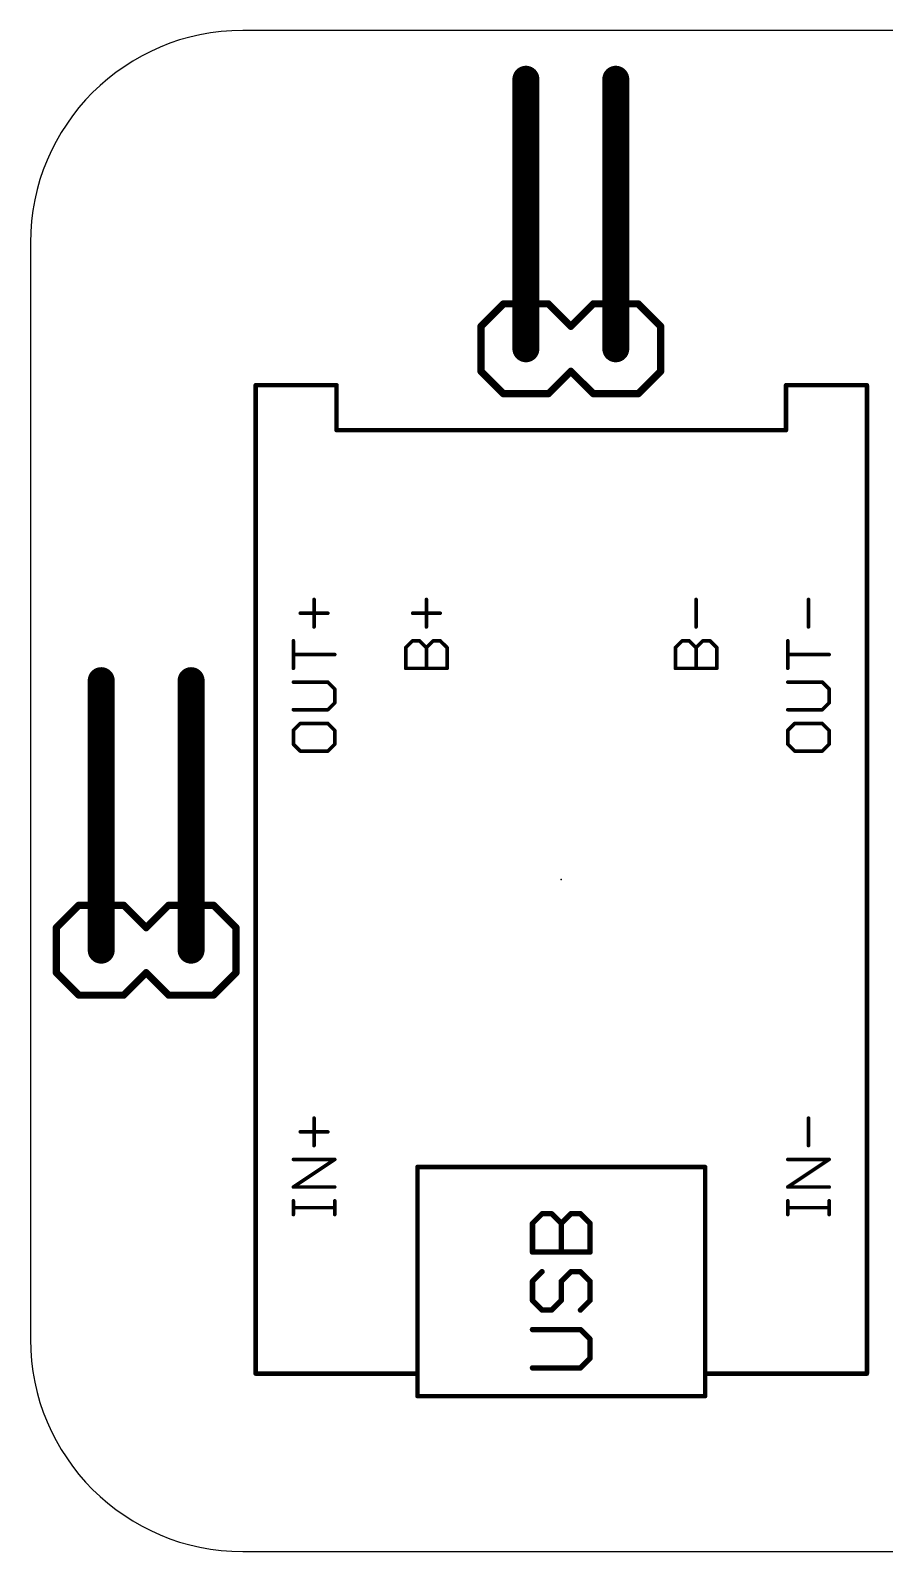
# Model space of a CAD drawing. Extents: x 0 to 83, y 0 to 43.
# Drawn here: x 0 to 24.13, y 0 to 43 of the extents above; entities that cross this region are included whole.
import ezdxf

# ---------------------------------------------------------------- set-up
doc = ezdxf.new("R2010")
doc.units = 0
for name, color, linetype in [('20', 7, 'CONTINUOUS'), ('21', 253, 'CONTINUOUS'), ('23', 7, 'CONTINUOUS'), ('51', 253, 'CONTINUOUS')]:
    doc.layers.add(name, color=color, linetype=linetype)

# ---------------------------------------------------------------- blocks, each defined once
blk = doc.blocks.new('RECT')
blk.add_solid([(-0.5, -0.5), (0.5, -0.5), (-0.5, 0.5), (0.5, 0.5)])

msp = doc.modelspace()

# ---------------------------------------------------------------- linework, layer by layer
at = {"layer": '20'}
for p, q in [((77, 43), (6, 43)), ((0, 37), (0, 6)), ((6, 0), (77, 0))]:
    msp.add_line(p, q, dxfattribs=at)
for centre, start, end in [((6, 37), 90, 180), ((6, 6), 180, 270)]:
    msp.add_arc(centre, 6, start, end, dxfattribs=at)
at = {"layer": '21'}
for points, const_width in [([(14, 34), (14, 41.62)], 0.762), ([(16.54, 34), (16.54, 41.62)], 0.762), ([(13.365, 35.27), (12.73, 34.635)], 0.2032), ([(13.365, 35.27), (14.635, 35.27)], 0.2032), ([(14.635, 35.27), (15.27, 34.635)], 0.2032), ([(15.27, 34.635), (15.905, 35.27)], 0.2032), ([(15.905, 35.27), (17.175, 35.27)], 0.2032), ([(17.175, 35.27), (17.81, 34.635)], 0.2032), ([(12.73, 34.635), (12.73, 33.365)], 0.2032), ([(17.81, 34.635), (17.81, 33.365)], 0.2032), ([(12.73, 33.365), (13.365, 32.73)], 0.2032), ([(15.27, 33.365), (14.635, 32.73)], 0.2032), ([(15.905, 32.73), (15.27, 33.365)], 0.2032), ([(17.81, 33.365), (17.175, 32.73)], 0.2032), ([(6.364, 5.03), (6.364, 32.97)], 0.127), ([(6.364, 32.97), (8.65, 32.97)], 0.127), ([(8.65, 32.97), (8.65, 31.7)], 0.127), ([(14.635, 32.73), (13.365, 32.73)], 0.2032), ([(17.175, 32.73), (15.905, 32.73)], 0.2032), ([(21.35, 31.7), (21.35, 32.97)], 0.127), ([(21.35, 32.97), (23.636, 32.97)], 0.127), ([(23.636, 32.97), (23.636, 5.03)], 0.127), ([(8.65, 31.7), (21.35, 31.7)], 0.127), ([(8.0145, 26.1364), (8.0145, 26.916)], 0.1016), ([(11.1895, 26.1364), (11.1895, 26.916)], 0.1016), ([(18.8095, 26.1364), (18.8095, 26.916)], 0.1016), ([(21.9845, 26.1364), (21.9845, 26.916)], 0.1016), ([(7.6247, 26.5262), (8.4043, 26.5262)], 0.1016), ([(10.7997, 26.5262), (11.5793, 26.5262)], 0.1016), ([(7.4298, 24.967), (7.4298, 25.7466)], 0.1016), ([(8.5992, 25.3568), (7.4298, 25.3568)], 0.1016), ([(10.6048, 25.5517), (10.7997, 25.7466)], 0.1016), ([(10.6048, 24.967), (10.6048, 25.5517)], 0.1016), ([(10.7997, 25.7466), (10.9946, 25.7466)], 0.1016), ([(10.9946, 25.7466), (11.1895, 25.5517)], 0.1016), ([(11.1895, 25.5517), (11.3844, 25.7466)], 0.1016), ([(11.1895, 24.967), (11.1895, 25.5517)], 0.1016), ([(11.3844, 25.7466), (11.5793, 25.7466)], 0.1016), ([(11.5793, 25.7466), (11.7742, 25.5517)], 0.1016), ([(11.7742, 25.5517), (11.7742, 24.967)], 0.1016), ([(18.2248, 25.5517), (18.4197, 25.7466)], 0.1016), ([(18.2248, 24.967), (18.2248, 25.5517)], 0.1016), ([(18.4197, 25.7466), (18.6146, 25.7466)], 0.1016), ([(18.6146, 25.7466), (18.8095, 25.5517)], 0.1016), ([(18.8095, 25.5517), (19.0044, 25.7466)], 0.1016), ([(18.8095, 24.967), (18.8095, 25.5517)], 0.1016), ([(19.0044, 25.7466), (19.1993, 25.7466)], 0.1016), ([(19.1993, 25.7466), (19.3942, 25.5517)], 0.1016), ([(19.3942, 25.5517), (19.3942, 24.967)], 0.1016), ([(21.3998, 24.967), (21.3998, 25.7466)], 0.1016), ([(22.5692, 25.3568), (21.3998, 25.3568)], 0.1016), ([(2, 17), (2, 24.62)], 0.762), ([(4.54, 17), (4.54, 24.62)], 0.762), ([(11.7742, 24.967), (10.6048, 24.967)], 0.1016), ([(19.3942, 24.967), (18.2248, 24.967)], 0.1016), ([(8.4043, 24.5772), (7.4298, 24.5772)], 0.1016), ([(8.5992, 24.3823), (8.4043, 24.5772)], 0.1016), ([(22.3743, 24.5772), (21.3998, 24.5772)], 0.1016), ([(22.5692, 24.3823), (22.3743, 24.5772)], 0.1016), ([(8.5992, 23.9925), (8.5992, 24.3823)], 0.1016), ([(22.5692, 23.9925), (22.5692, 24.3823)], 0.1016), ([(7.4298, 23.7976), (8.4043, 23.7976)], 0.1016), ([(8.4043, 23.7976), (8.5992, 23.9925)], 0.1016), ([(21.3998, 23.7976), (22.3743, 23.7976)], 0.1016), ([(22.3743, 23.7976), (22.5692, 23.9925)], 0.1016), ([(7.6247, 23.4078), (7.4298, 23.2129)], 0.1016), ([(7.4298, 23.2129), (7.4298, 22.8231)], 0.1016), ([(8.4043, 23.4078), (7.6247, 23.4078)], 0.1016), ([(8.5992, 23.2129), (8.4043, 23.4078)], 0.1016), ([(8.5992, 22.8231), (8.5992, 23.2129)], 0.1016), ([(21.5947, 23.4078), (21.3998, 23.2129)], 0.1016), ([(21.3998, 23.2129), (21.3998, 22.8231)], 0.1016), ([(22.3743, 23.4078), (21.5947, 23.4078)], 0.1016), ([(22.5692, 23.2129), (22.3743, 23.4078)], 0.1016), ([(22.5692, 22.8231), (22.5692, 23.2129)], 0.1016), ([(7.4298, 22.8231), (7.6247, 22.6282)], 0.1016), ([(8.4043, 22.6282), (8.5992, 22.8231)], 0.1016), ([(21.3998, 22.8231), (21.5947, 22.6282)], 0.1016), ([(22.3743, 22.6282), (22.5692, 22.8231)], 0.1016), ([(7.6247, 22.6282), (8.4043, 22.6282)], 0.1016), ([(21.5947, 22.6282), (22.3743, 22.6282)], 0.1016), ([(1.365, 18.27), (0.73, 17.635)], 0.2032), ([(1.365, 18.27), (2.635, 18.27)], 0.2032), ([(2.635, 18.27), (3.27, 17.635)], 0.2032), ([(3.27, 17.635), (3.905, 18.27)], 0.2032), ([(3.905, 18.27), (5.175, 18.27)], 0.2032), ([(5.175, 18.27), (5.81, 17.635)], 0.2032), ([(0.73, 17.635), (0.73, 16.365)], 0.2032), ([(5.81, 17.635), (5.81, 16.365)], 0.2032), ([(0.73, 16.365), (1.365, 15.73)], 0.2032), ([(3.27, 16.365), (2.635, 15.73)], 0.2032), ([(3.905, 15.73), (3.27, 16.365)], 0.2032), ([(5.81, 16.365), (5.175, 15.73)], 0.2032), ([(2.635, 15.73), (1.365, 15.73)], 0.2032), ([(5.175, 15.73), (3.905, 15.73)], 0.2032), ([(8.0145, 11.4748), (8.0145, 12.2544)], 0.1016), ([(21.9845, 11.4748), (21.9845, 12.2544)], 0.1016), ([(7.6247, 11.8646), (8.4043, 11.8646)], 0.1016), ([(7.4298, 10.3054), (8.5992, 11.085)], 0.1016), ([(8.5992, 11.085), (7.4298, 11.085)], 0.1016), ([(10.936, 10.872), (19.064, 10.872)], 0.127), ([(10.936, 5.03), (10.936, 10.872)], 0.127), ([(19.064, 5.03), (19.064, 10.872)], 0.127), ([(21.3998, 10.3054), (22.5692, 11.085)], 0.1016), ([(22.5692, 11.085), (21.3998, 11.085)], 0.1016), ([(8.5992, 10.3054), (7.4298, 10.3054)], 0.1016), ([(22.5692, 10.3054), (21.3998, 10.3054)], 0.1016), ([(7.4298, 9.5258), (7.4298, 9.9156)], 0.1016), ([(8.5992, 9.5258), (8.5992, 9.9156)], 0.1016), ([(21.3998, 9.5258), (21.3998, 9.9156)], 0.1016), ([(22.5692, 9.5258), (22.5692, 9.9156)], 0.1016), ([(8.5992, 9.7207), (7.4298, 9.7207)], 0.1016), ([(14.1858, 9.2783), (14.457, 9.5494)], 0.1524), ([(14.457, 9.5494), (14.7281, 9.5494)], 0.1524), ([(14.7281, 9.5494), (14.9993, 9.2783)], 0.1524), ([(14.9993, 9.2783), (15.2705, 9.5494)], 0.1524), ([(15.2705, 9.5494), (15.5416, 9.5494)], 0.1524), ([(15.5416, 9.5494), (15.8128, 9.2783)], 0.1524), ([(22.5692, 9.7207), (21.3998, 9.7207)], 0.1016), ([(14.1858, 8.4648), (14.1858, 9.2783)], 0.1524), ([(14.9993, 8.4648), (14.9993, 9.2783)], 0.1524), ([(15.8128, 9.2783), (15.8128, 8.4648)], 0.1524), ([(15.8128, 8.4648), (14.1858, 8.4648)], 0.1524), ([(14.457, 7.9123), (14.1858, 7.6411)], 0.1524), ([(14.9993, 7.6411), (15.2705, 7.9123)], 0.1524), ([(15.2705, 7.9123), (15.5416, 7.9123)], 0.1524), ([(15.5416, 7.9123), (15.8128, 7.6411)], 0.1524), ([(14.1858, 7.6411), (14.1858, 7.0988)], 0.1524), ([(14.9993, 7.0988), (14.9993, 7.6411)], 0.1524), ([(15.8128, 7.6411), (15.8128, 7.0988)], 0.1524), ([(14.1858, 7.0988), (14.457, 6.8276)], 0.1524), ([(14.457, 6.8276), (14.7281, 6.8276)], 0.1524), ([(14.7281, 6.8276), (14.9993, 7.0988)], 0.1524), ([(15.8128, 7.0988), (15.5416, 6.8276)], 0.1524), ([(15.5416, 6.2751), (14.1858, 6.2751)], 0.1524), ([(15.8128, 6.004), (15.5416, 6.2751)], 0.1524), ([(15.8128, 5.4616), (15.8128, 6.004)], 0.1524), ([(14.1858, 5.1905), (15.5416, 5.1905)], 0.1524), ([(15.5416, 5.1905), (15.8128, 5.4616)], 0.1524), ([(6.364, 5.03), (10.936, 5.03)], 0.127), ([(10.936, 4.395), (10.936, 5.03)], 0.127), ([(23.636, 5.03), (19.064, 5.03)], 0.127), ([(19.064, 4.395), (19.064, 5.03)], 0.127), ([(10.936, 4.395), (19.064, 4.395)], 0.127)]:
    msp.add_lwpolyline(points, dxfattribs=dict(at, const_width=const_width))
for points, const_width in [([(14.1905, 41.62, 1), (13.8095, 41.62)], 0.381), ([(16.7305, 41.62, 1), (16.3495, 41.62)], 0.381), ([(13.365, 35.3208, 1), (13.365, 35.2192)], 0.1016), ([(13.4009, 35.2341, 1), (13.3291, 35.3059)], 0.1016), ([(14.6709, 35.3059, 1), (14.5991, 35.2341)], 0.1016), ([(14.635, 35.2192, 1), (14.635, 35.3208)], 0.1016), ([(15.905, 35.3208, 1), (15.905, 35.2192)], 0.1016), ([(15.9409, 35.2341, 1), (15.8691, 35.3059)], 0.1016), ([(17.2109, 35.3059, 1), (17.1391, 35.2341)], 0.1016), ([(17.175, 35.2192, 1), (17.175, 35.3208)], 0.1016), ([(12.7808, 34.635, 1), (12.6792, 34.635)], 0.1016), ([(12.6941, 34.6709, 1), (12.7659, 34.5991)], 0.1016), ([(15.2341, 34.6709, 1), (15.3059, 34.5991)], 0.1016), ([(15.2341, 34.5991, 1), (15.3059, 34.6709)], 0.1016), ([(17.8608, 34.635, 1), (17.7592, 34.635)], 0.1016), ([(17.7741, 34.5991, 1), (17.8459, 34.6709)], 0.1016), ([(13.8095, 34, 1), (14.1905, 34)], 0.381), ([(16.3495, 34, 1), (16.7305, 34)], 0.381), ([(12.7659, 33.4009, 1), (12.6941, 33.3291)], 0.1016), ([(12.6792, 33.365, 1), (12.7808, 33.365)], 0.1016), ([(15.3059, 33.4009, 1), (15.2341, 33.3291)], 0.1016), ([(15.3059, 33.3291, 1), (15.2341, 33.4009)], 0.1016), ([(17.7592, 33.365, 1), (17.8608, 33.365)], 0.1016), ([(17.8459, 33.3291, 1), (17.7741, 33.4009)], 0.1016), ([(6.364, 33.0018, 1), (6.364, 32.9382)], 0.0635), ([(6.3957, 32.97, 1), (6.3323, 32.97)], 0.0635), ([(8.6818, 32.97, 1), (8.6182, 32.97)], 0.0635), ([(8.65, 32.9382, 1), (8.65, 33.0018)], 0.0635), ([(13.365, 32.7808, 1), (13.365, 32.6792)], 0.1016), ([(13.3291, 32.6941, 1), (13.4009, 32.7659)], 0.1016), ([(14.5991, 32.7659, 1), (14.6709, 32.6941)], 0.1016), ([(14.635, 32.6792, 1), (14.635, 32.7808)], 0.1016), ([(15.905, 32.7808, 1), (15.905, 32.6792)], 0.1016), ([(15.8691, 32.6941, 1), (15.9409, 32.7659)], 0.1016), ([(17.1391, 32.7659, 1), (17.2109, 32.6941)], 0.1016), ([(17.175, 32.6792, 1), (17.175, 32.7808)], 0.1016), ([(21.35, 33.0018, 1), (21.35, 32.9382)], 0.0635), ([(21.3818, 32.97, 1), (21.3183, 32.97)], 0.0635), ([(23.6678, 32.97, 1), (23.6043, 32.97)], 0.0635), ([(23.636, 32.9382, 1), (23.636, 33.0018)], 0.0635), ([(8.6182, 31.7, 1), (8.6818, 31.7)], 0.0635), ([(8.65, 31.7318, 1), (8.65, 31.6683)], 0.0635), ([(21.3183, 31.7, 1), (21.3818, 31.7)], 0.0635), ([(21.35, 31.6683, 1), (21.35, 31.7318)], 0.0635), ([(8.0399, 26.916, 1), (7.9891, 26.916)], 0.0508), ([(11.2149, 26.916, 1), (11.1641, 26.916)], 0.0508), ([(18.8349, 26.916, 1), (18.7841, 26.916)], 0.0508), ([(22.0099, 26.916, 1), (21.9591, 26.916)], 0.0508), ([(7.6247, 26.5516, 1), (7.6247, 26.5008)], 0.0508), ([(8.4043, 26.5008, 1), (8.4043, 26.5516)], 0.0508), ([(10.7997, 26.5516, 1), (10.7997, 26.5008)], 0.0508), ([(11.5793, 26.5008, 1), (11.5793, 26.5516)], 0.0508), ([(7.9891, 26.1364, 1), (8.0399, 26.1364)], 0.0508), ([(11.1641, 26.1364, 1), (11.2149, 26.1364)], 0.0508), ([(18.7841, 26.1364, 1), (18.8349, 26.1364)], 0.0508), ([(21.9591, 26.1364, 1), (22.0099, 26.1364)], 0.0508), ([(7.4552, 25.7466, 1), (7.4044, 25.7466)], 0.0508), ([(7.4298, 25.3822, 1), (7.4298, 25.3314)], 0.0508), ([(8.5992, 25.3314, 1), (8.5992, 25.3822)], 0.0508), ([(10.5868, 25.5697, 1), (10.6228, 25.5337)], 0.0508), ([(10.6302, 25.5517, 1), (10.5794, 25.5517)], 0.0508), ([(10.7997, 25.772, 1), (10.7997, 25.7212)], 0.0508), ([(10.8177, 25.7286, 1), (10.7817, 25.7646)], 0.0508), ([(11.0126, 25.7646, 1), (10.9766, 25.7286)], 0.0508), ([(10.9946, 25.7212, 1), (10.9946, 25.772)], 0.0508), ([(11.1715, 25.5697, 1), (11.2075, 25.5337)], 0.0508), ([(11.2149, 25.5517, 1), (11.1641, 25.5517)], 0.0508), ([(11.1715, 25.5337, 1), (11.2075, 25.5697)], 0.0508), ([(11.3844, 25.772, 1), (11.3844, 25.7212)], 0.0508), ([(11.4024, 25.7286, 1), (11.3664, 25.7646)], 0.0508), ([(11.5973, 25.7646, 1), (11.5613, 25.7286)], 0.0508), ([(11.5793, 25.7212, 1), (11.5793, 25.772)], 0.0508), ([(11.7996, 25.5517, 1), (11.7488, 25.5517)], 0.0508), ([(11.7562, 25.5337, 1), (11.7922, 25.5697)], 0.0508), ([(18.2068, 25.5697, 1), (18.2428, 25.5337)], 0.0508), ([(18.2502, 25.5517, 1), (18.1994, 25.5517)], 0.0508), ([(18.4197, 25.772, 1), (18.4197, 25.7212)], 0.0508), ([(18.4377, 25.7286, 1), (18.4017, 25.7646)], 0.0508), ([(18.6326, 25.7646, 1), (18.5966, 25.7286)], 0.0508), ([(18.6146, 25.7212, 1), (18.6146, 25.772)], 0.0508), ([(18.7915, 25.5697, 1), (18.8275, 25.5337)], 0.0508), ([(18.8349, 25.5517, 1), (18.7841, 25.5517)], 0.0508), ([(18.7915, 25.5337, 1), (18.8275, 25.5697)], 0.0508), ([(19.0044, 25.772, 1), (19.0044, 25.7212)], 0.0508), ([(19.0224, 25.7286, 1), (18.9864, 25.7646)], 0.0508), ([(19.2173, 25.7646, 1), (19.1813, 25.7286)], 0.0508), ([(19.1993, 25.7212, 1), (19.1993, 25.772)], 0.0508), ([(19.4196, 25.5517, 1), (19.3688, 25.5517)], 0.0508), ([(19.3762, 25.5337, 1), (19.4122, 25.5697)], 0.0508), ([(21.4252, 25.7466, 1), (21.3744, 25.7466)], 0.0508), ([(21.3998, 25.3822, 1), (21.3998, 25.3314)], 0.0508), ([(22.5692, 25.3314, 1), (22.5692, 25.3822)], 0.0508), ([(2.1905, 24.62, 1), (1.8095, 24.62)], 0.381), ([(4.7305, 24.62, 1), (4.3495, 24.62)], 0.381), ([(7.4044, 24.967, 1), (7.4552, 24.967)], 0.0508), ([(10.6048, 24.9924, 1), (10.6048, 24.9416)], 0.0508), ([(10.5794, 24.967, 1), (10.6302, 24.967)], 0.0508), ([(11.1641, 24.967, 1), (11.2149, 24.967)], 0.0508), ([(11.7488, 24.967, 1), (11.7996, 24.967)], 0.0508), ([(11.7742, 24.9416, 1), (11.7742, 24.9924)], 0.0508), ([(18.2248, 24.9924, 1), (18.2248, 24.9416)], 0.0508), ([(18.1994, 24.967, 1), (18.2502, 24.967)], 0.0508), ([(18.7841, 24.967, 1), (18.8349, 24.967)], 0.0508), ([(19.3688, 24.967, 1), (19.4196, 24.967)], 0.0508), ([(19.3942, 24.9416, 1), (19.3942, 24.9924)], 0.0508), ([(21.3744, 24.967, 1), (21.4252, 24.967)], 0.0508), ([(7.4298, 24.6026, 1), (7.4298, 24.5518)], 0.0508), ([(8.4223, 24.5952, 1), (8.3863, 24.5592)], 0.0508), ([(8.4043, 24.5518, 1), (8.4043, 24.6026)], 0.0508), ([(21.3998, 24.6026, 1), (21.3998, 24.5518)], 0.0508), ([(22.3923, 24.5952, 1), (22.3563, 24.5592)], 0.0508), ([(22.3743, 24.5518, 1), (22.3743, 24.6026)], 0.0508), ([(8.6246, 24.3823, 1), (8.5738, 24.3823)], 0.0508), ([(8.5812, 24.3643, 1), (8.6172, 24.4003)], 0.0508), ([(22.5946, 24.3823, 1), (22.5438, 24.3823)], 0.0508), ([(22.5512, 24.3643, 1), (22.5872, 24.4003)], 0.0508), ([(7.4298, 23.823, 1), (7.4298, 23.7722)], 0.0508), ([(8.3863, 23.8156, 1), (8.4223, 23.7796)], 0.0508), ([(8.4043, 23.7722, 1), (8.4043, 23.823)], 0.0508), ([(8.5738, 23.9925, 1), (8.6246, 23.9925)], 0.0508), ([(8.6172, 23.9745, 1), (8.5812, 24.0105)], 0.0508), ([(21.3998, 23.823, 1), (21.3998, 23.7722)], 0.0508), ([(22.3563, 23.8156, 1), (22.3923, 23.7796)], 0.0508), ([(22.3743, 23.7722, 1), (22.3743, 23.823)], 0.0508), ([(22.5438, 23.9925, 1), (22.5946, 23.9925)], 0.0508), ([(22.5872, 23.9745, 1), (22.5512, 24.0105)], 0.0508), ([(7.4118, 23.2309, 1), (7.4478, 23.1949)], 0.0508), ([(7.4552, 23.2129, 1), (7.4044, 23.2129)], 0.0508), ([(7.6247, 23.4332, 1), (7.6247, 23.3824)], 0.0508), ([(7.6427, 23.3898, 1), (7.6067, 23.4258)], 0.0508), ([(8.4223, 23.4258, 1), (8.3863, 23.3898)], 0.0508), ([(8.4043, 23.3824, 1), (8.4043, 23.4332)], 0.0508), ([(8.6246, 23.2129, 1), (8.5738, 23.2129)], 0.0508), ([(8.5812, 23.1949, 1), (8.6172, 23.2309)], 0.0508), ([(21.3818, 23.2309, 1), (21.4178, 23.1949)], 0.0508), ([(21.4252, 23.2129, 1), (21.3744, 23.2129)], 0.0508), ([(21.5947, 23.4332, 1), (21.5947, 23.3824)], 0.0508), ([(21.6127, 23.3898, 1), (21.5767, 23.4258)], 0.0508), ([(22.3923, 23.4258, 1), (22.3563, 23.3898)], 0.0508), ([(22.3743, 23.3824, 1), (22.3743, 23.4332)], 0.0508), ([(22.5946, 23.2129, 1), (22.5438, 23.2129)], 0.0508), ([(22.5512, 23.1949, 1), (22.5872, 23.2309)], 0.0508), ([(7.4478, 22.8411, 1), (7.4118, 22.8051)], 0.0508), ([(7.4044, 22.8231, 1), (7.4552, 22.8231)], 0.0508), ([(8.5738, 22.8231, 1), (8.6246, 22.8231)], 0.0508), ([(8.6172, 22.8051, 1), (8.5812, 22.8411)], 0.0508), ([(21.4178, 22.8411, 1), (21.3818, 22.8051)], 0.0508), ([(21.3744, 22.8231, 1), (21.4252, 22.8231)], 0.0508), ([(22.5438, 22.8231, 1), (22.5946, 22.8231)], 0.0508), ([(22.5872, 22.8051, 1), (22.5512, 22.8411)], 0.0508), ([(7.6247, 22.6536, 1), (7.6247, 22.6028)], 0.0508), ([(7.6067, 22.6102, 1), (7.6427, 22.6462)], 0.0508), ([(8.3863, 22.6462, 1), (8.4223, 22.6102)], 0.0508), ([(8.4043, 22.6028, 1), (8.4043, 22.6536)], 0.0508), ([(21.5947, 22.6536, 1), (21.5947, 22.6028)], 0.0508), ([(21.5767, 22.6102, 1), (21.6127, 22.6462)], 0.0508), ([(22.3563, 22.6462, 1), (22.3923, 22.6102)], 0.0508), ([(22.3743, 22.6028, 1), (22.3743, 22.6536)], 0.0508), ([(1.365, 18.3208, 1), (1.365, 18.2192)], 0.1016), ([(1.4009, 18.2341, 1), (1.3291, 18.3059)], 0.1016), ([(2.6709, 18.3059, 1), (2.5991, 18.2341)], 0.1016), ([(2.635, 18.2192, 1), (2.635, 18.3208)], 0.1016), ([(3.905, 18.3208, 1), (3.905, 18.2192)], 0.1016), ([(3.9409, 18.2341, 1), (3.8691, 18.3059)], 0.1016), ([(5.2109, 18.3059, 1), (5.1391, 18.2341)], 0.1016), ([(5.175, 18.2192, 1), (5.175, 18.3208)], 0.1016), ([(0.7808, 17.635, 1), (0.6792, 17.635)], 0.1016), ([(0.6941, 17.6709, 1), (0.7659, 17.5991)], 0.1016), ([(3.2341, 17.6709, 1), (3.3059, 17.5991)], 0.1016), ([(3.2341, 17.5991, 1), (3.3059, 17.6709)], 0.1016), ([(5.8608, 17.635, 1), (5.7592, 17.635)], 0.1016), ([(5.7741, 17.5991, 1), (5.8459, 17.6709)], 0.1016), ([(1.8095, 17, 1), (2.1905, 17)], 0.381), ([(4.3495, 17, 1), (4.7305, 17)], 0.381), ([(0.7659, 16.4009, 1), (0.6941, 16.3291)], 0.1016), ([(0.6792, 16.365, 1), (0.7808, 16.365)], 0.1016), ([(3.3059, 16.4009, 1), (3.2341, 16.3291)], 0.1016), ([(3.3059, 16.3291, 1), (3.2341, 16.4009)], 0.1016), ([(5.7592, 16.365, 1), (5.8608, 16.365)], 0.1016), ([(5.8459, 16.3291, 1), (5.7741, 16.4009)], 0.1016), ([(1.365, 15.7808, 1), (1.365, 15.6792)], 0.1016), ([(1.3291, 15.6941, 1), (1.4009, 15.7659)], 0.1016), ([(2.5991, 15.7659, 1), (2.6709, 15.6941)], 0.1016), ([(2.635, 15.6792, 1), (2.635, 15.7808)], 0.1016), ([(3.905, 15.7808, 1), (3.905, 15.6792)], 0.1016), ([(3.8691, 15.6941, 1), (3.9409, 15.7659)], 0.1016), ([(5.1391, 15.7659, 1), (5.2109, 15.6941)], 0.1016), ([(5.175, 15.6792, 1), (5.175, 15.7808)], 0.1016), ([(8.0399, 12.2544, 1), (7.9891, 12.2544)], 0.0508), ([(22.0099, 12.2544, 1), (21.9591, 12.2544)], 0.0508), ([(7.6247, 11.89, 1), (7.6247, 11.8392)], 0.0508), ([(8.4043, 11.8392, 1), (8.4043, 11.89)], 0.0508), ([(7.9891, 11.4748, 1), (8.0399, 11.4748)], 0.0508), ([(21.9591, 11.4748, 1), (22.0099, 11.4748)], 0.0508), ([(7.4298, 11.1104, 1), (7.4298, 11.0596)], 0.0508), ([(8.6133, 11.0639, 1), (8.5851, 11.1061)], 0.0508), ([(8.5992, 11.0596, 1), (8.5992, 11.1104)], 0.0508), ([(10.936, 10.9038, 1), (10.936, 10.8402)], 0.0635), ([(10.9678, 10.872, 1), (10.9042, 10.872)], 0.0635), ([(19.0957, 10.872, 1), (19.0323, 10.872)], 0.0635), ([(19.064, 10.8402, 1), (19.064, 10.9038)], 0.0635), ([(21.3998, 11.1104, 1), (21.3998, 11.0596)], 0.0508), ([(22.5833, 11.0639, 1), (22.5551, 11.1061)], 0.0508), ([(22.5692, 11.0596, 1), (22.5692, 11.1104)], 0.0508), ([(7.4298, 10.3308, 1), (7.4298, 10.28)], 0.0508), ([(7.4157, 10.3265, 1), (7.4439, 10.2843)], 0.0508), ([(8.5992, 10.28, 1), (8.5992, 10.3308)], 0.0508), ([(21.3998, 10.3308, 1), (21.3998, 10.28)], 0.0508), ([(21.3857, 10.3265, 1), (21.4139, 10.2843)], 0.0508), ([(22.5692, 10.28, 1), (22.5692, 10.3308)], 0.0508), ([(7.4552, 9.9156, 1), (7.4044, 9.9156)], 0.0508), ([(8.6246, 9.9156, 1), (8.5738, 9.9156)], 0.0508), ([(21.4252, 9.9156, 1), (21.3744, 9.9156)], 0.0508), ([(22.5946, 9.9156, 1), (22.5438, 9.9156)], 0.0508), ([(7.4298, 9.7461, 1), (7.4298, 9.6953)], 0.0508), ([(7.4044, 9.5258, 1), (7.4552, 9.5258)], 0.0508), ([(8.5738, 9.5258, 1), (8.6246, 9.5258)], 0.0508), ([(8.5992, 9.6953, 1), (8.5992, 9.7461)], 0.0508), ([(14.457, 9.5875, 1), (14.457, 9.5113)], 0.0762), ([(14.4839, 9.5225, 1), (14.43, 9.5764)], 0.0762), ([(14.7551, 9.5764, 1), (14.7012, 9.5225)], 0.0762), ([(14.7281, 9.5113, 1), (14.7281, 9.5875)], 0.0762), ([(15.2705, 9.5875, 1), (15.2705, 9.5113)], 0.0762), ([(15.2974, 9.5225, 1), (15.2435, 9.5764)], 0.0762), ([(15.5686, 9.5764, 1), (15.5147, 9.5225)], 0.0762), ([(15.5416, 9.5113, 1), (15.5416, 9.5875)], 0.0762), ([(21.3998, 9.7461, 1), (21.3998, 9.6953)], 0.0508), ([(21.3744, 9.5258, 1), (21.4252, 9.5258)], 0.0508), ([(22.5438, 9.5258, 1), (22.5946, 9.5258)], 0.0508), ([(22.5692, 9.6953, 1), (22.5692, 9.7461)], 0.0508), ([(14.2239, 9.2783, 1), (14.1477, 9.2783)], 0.0762), ([(14.1589, 9.3052, 1), (14.2128, 9.2513)], 0.0762), ([(15.0374, 9.2783, 1), (14.9612, 9.2783)], 0.0762), ([(14.9724, 9.3052, 1), (15.0262, 9.2513)], 0.0762), ([(14.9724, 9.2513, 1), (15.0262, 9.3052)], 0.0762), ([(15.8509, 9.2783, 1), (15.7747, 9.2783)], 0.0762), ([(15.7859, 9.2513, 1), (15.8397, 9.3052)], 0.0762), ([(14.1858, 8.5029, 1), (14.1858, 8.4267)], 0.0762), ([(14.1477, 8.4648, 1), (14.2239, 8.4648)], 0.0762), ([(14.9612, 8.4648, 1), (15.0374, 8.4648)], 0.0762), ([(15.7747, 8.4648, 1), (15.8509, 8.4648)], 0.0762), ([(15.8128, 8.4267, 1), (15.8128, 8.5029)], 0.0762), ([(14.4839, 7.8853, 1), (14.43, 7.9392)], 0.0762), ([(15.2705, 7.9504, 1), (15.2705, 7.8742)], 0.0762), ([(15.2974, 7.8853, 1), (15.2435, 7.9392)], 0.0762), ([(15.5686, 7.9392, 1), (15.5147, 7.8853)], 0.0762), ([(15.5416, 7.8742, 1), (15.5416, 7.9504)], 0.0762), ([(14.2239, 7.6411, 1), (14.1477, 7.6411)], 0.0762), ([(14.1589, 7.6681, 1), (14.2128, 7.6142)], 0.0762), ([(15.0374, 7.6411, 1), (14.9612, 7.6411)], 0.0762), ([(14.9724, 7.6681, 1), (15.0262, 7.6142)], 0.0762), ([(15.8509, 7.6411, 1), (15.7747, 7.6411)], 0.0762), ([(15.7859, 7.6142, 1), (15.8397, 7.6681)], 0.0762), ([(14.2128, 7.1257, 1), (14.1589, 7.0718)], 0.0762), ([(14.1477, 7.0988, 1), (14.2239, 7.0988)], 0.0762), ([(14.457, 6.8657, 1), (14.457, 6.7895)], 0.0762), ([(14.43, 6.8007, 1), (14.4839, 6.8546)], 0.0762), ([(14.7012, 6.8546, 1), (14.7551, 6.8007)], 0.0762), ([(14.7281, 6.7895, 1), (14.7281, 6.8657)], 0.0762), ([(14.9612, 7.0988, 1), (15.0374, 7.0988)], 0.0762), ([(15.0262, 7.0718, 1), (14.9724, 7.1257)], 0.0762), ([(15.5147, 6.8546, 1), (15.5686, 6.8007)], 0.0762), ([(15.7747, 7.0988, 1), (15.8509, 7.0988)], 0.0762), ([(15.8397, 7.0718, 1), (15.7859, 7.1257)], 0.0762), ([(14.1858, 6.3132, 1), (14.1858, 6.237)], 0.0762), ([(15.5686, 6.3021, 1), (15.5147, 6.2482)], 0.0762), ([(15.5416, 6.237, 1), (15.5416, 6.3132)], 0.0762), ([(15.8509, 6.004, 1), (15.7747, 6.004)], 0.0762), ([(15.7859, 5.977, 1), (15.8397, 6.0309)], 0.0762), ([(14.1858, 5.2286, 1), (14.1858, 5.1524)], 0.0762), ([(15.5147, 5.2174, 1), (15.5686, 5.1635)], 0.0762), ([(15.5416, 5.1524, 1), (15.5416, 5.2286)], 0.0762), ([(15.7747, 5.4616, 1), (15.8509, 5.4616)], 0.0762), ([(15.8397, 5.4347, 1), (15.7859, 5.4886)], 0.0762), ([(6.364, 5.0617, 1), (6.364, 4.9983)], 0.0635), ([(6.3323, 5.03, 1), (6.3957, 5.03)], 0.0635), ([(10.9678, 5.03, 1), (10.9042, 5.03)], 0.0635), ([(10.9042, 5.03, 1), (10.9678, 5.03)], 0.0635), ([(10.936, 4.9983, 1), (10.936, 5.0617)], 0.0635), ([(19.0957, 5.03, 1), (19.0323, 5.03)], 0.0635), ([(19.064, 5.0617, 1), (19.064, 4.9983)], 0.0635), ([(19.0323, 5.03, 1), (19.0957, 5.03)], 0.0635), ([(23.6043, 5.03, 1), (23.6678, 5.03)], 0.0635), ([(23.636, 4.9983, 1), (23.636, 5.0617)], 0.0635), ([(10.9042, 4.395, 1), (10.9678, 4.395)], 0.0635), ([(10.936, 4.4268, 1), (10.936, 4.3633)], 0.0635), ([(19.0323, 4.395, 1), (19.0957, 4.395)], 0.0635), ([(19.064, 4.3633, 1), (19.064, 4.4268)], 0.0635)]:
    msp.add_lwpolyline(points, format="xyb", dxfattribs=dict(at, const_width=const_width))
at = {"layer": '23'}
for p in [(14, 34), (15, 19), (2, 17)]:
    msp.add_point(p, dxfattribs=at)

# ---------------------------------------------------------------- block references
at = {"layer": '51', "xscale": 0.508, "yscale": 0.508}
for p in [(14, 34), (16.54, 34), (2, 17), (4.54, 17)]:
    msp.add_blockref('RECT', p, dxfattribs=at)

doc.saveas('drawing.dxf')
